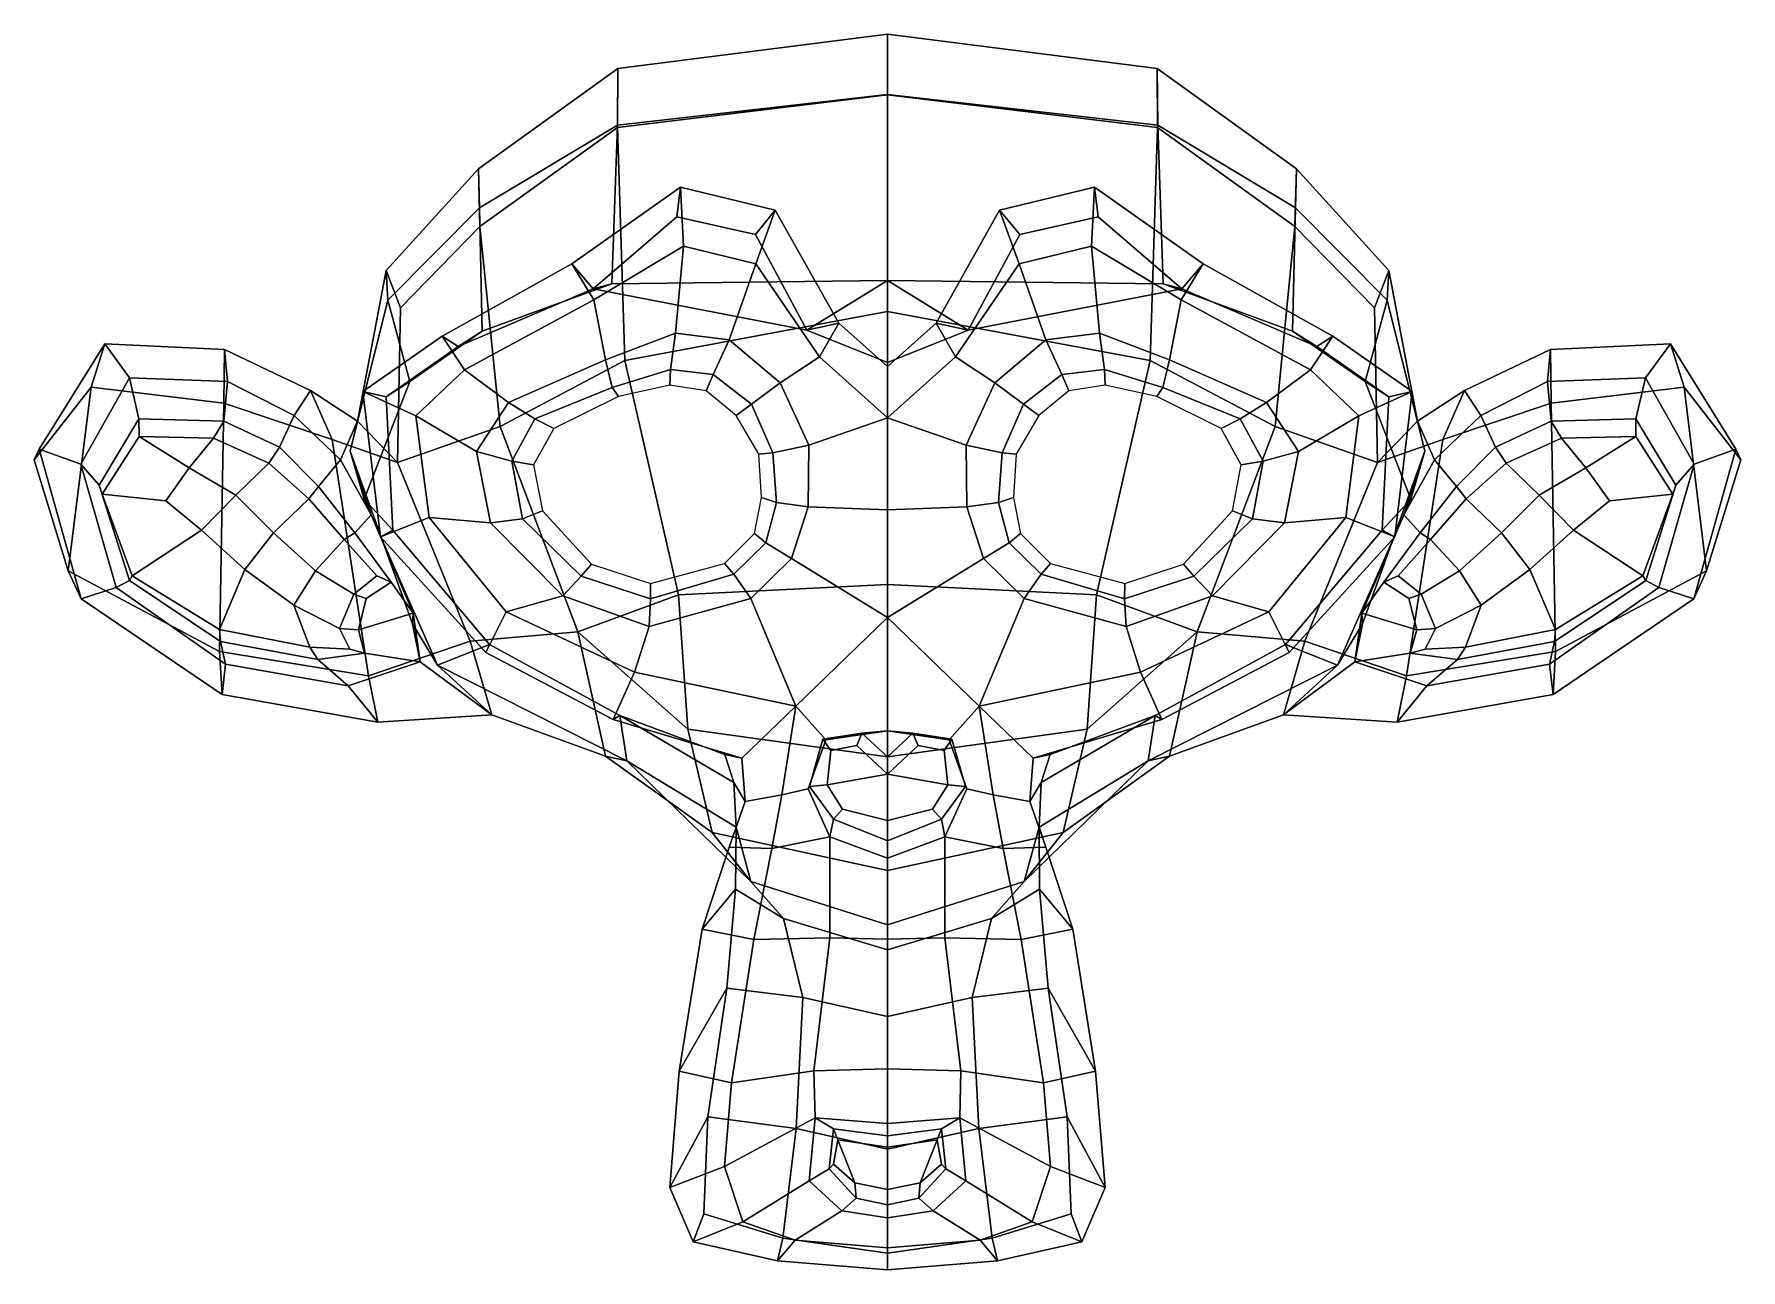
# Model space of a CAD drawing. Extents: x -8.4 to 8.5, y -6.2 to 6.
import ezdxf

# ---------------------------------------------------------------- set-up
doc = ezdxf.new("R2010")
doc.units = 0
doc.layers.add('Meshes', color=7, linetype='CONTINUOUS')

msp = doc.modelspace()

# ---------------------------------------------------------------- meshes
at = {"layer": 'Meshes'}
mesh = msp.add_polyface(dxfattribs=at)
corners = [(-2.853, 3.399, 4.851), (-4.131, 2.706, 4.454), (-4.353, 3.038, 3.929), (-3.072, 3.753, 4.296), (-1.968, 3.928, 5.099), (-2, 4.51, 4.578), (-1.254, 3.752, 5.204), (-1.062, 4.285, 4.714), (-0.625, 2.833, 5.179), (-0.435, 3.166, 4.687), (0.046, 2.23, 5.104), (0.046, 2.74, 4.642), (-1.013, 2.578, 4.92), (-1.518, 3.001, 4.859), (-2.048, 3.067, 4.759), (-2.74, 2.806, 4.602), (-3.698, 2.384, 4.285), (-4.481, 1.248, 3.77), (-3.875, 1.195, 4.095), (-3.162, 0.471, 4.235), (-3.72, 0.316, 3.906), (-0.732, 1.961, 4.877), (0.046, 1.323, 4.822), (-0.738, 1.351, 4.801), (0.046, 0.257, 4.655), (-0.903, 0.841, 4.739), (-1.155, 0.997, 4.847), (-1.049, 1.395, 4.877), (-1.086, 1.884, 4.892), (-1.298, 2.365, 4.893), (-1.473, 0.685, 4.839), (-1.304, 0.447, 4.717), (-3.56, 1.235, 4.282), (-2.98, 0.666, 4.468), (-3.664, 1.804, 4.288), (-4.014, 1.898, 4.129), (-3.437, 2.22, 4.393), (-2.674, 2.531, 4.746), (-2.098, 2.708, 4.776), (-1.677, 2.658, 4.849), (-1.447, 2.255, 4.781), (-1.745, 2.497, 4.806), (-2.104, 2.553, 4.738), (-2.612, 2.441, 4.67), (-3.251, 2.125, 4.329), (-3.449, 1.766, 4.236), (-3.362, 1.313, 4.254), (-2.879, 0.787, 4.422), (-1.565, 0.793, 4.744), (-1.268, 1.09, 4.732), (-1.224, 1.871, 4.769), (-1.199, 1.444, 4.732), (-0.75, 3.098, 3.855), (0.046, 2.779, 3.886), (-1.259, 4.042, 4.031), (-2.033, 4.216, 3.914), (-2.861, 3.505, 3.504), (-4.193, 2.935, 3.069), (-2.019, 0.483, -4.228), (0.046, 0.585, -4.933), (0.046, 3.281, -4.936), (-2.547, 2.799, -4.256), (-2.619, 5.682, -0.6), (0.046, 6.023, -0.579), (0.046, 5.427, 1.641), (-2.622, 5.124, 1.278), (-2.621, 5.101, -2.62), (0.046, 5.424, -3.148), (-3.979, 4.121, -2.661), (-3.781, 2.145, -3.576), (-3.994, 4.693, -1.113), (-3.983, 4.306, 0.484), (-3.956, 3.087, 1.887), (-2.675, 3.557, 2.619), (0.046, 3.589, 3.436), (-3.012, 0.117, -3.351), (-4.794, 1.789, -2.691), (-4.077, 0.026, -2.575)]
mesh.append_faces([[corners[k] for k in face] for face in [(0, 1, 2, 3), (4, 0, 3, 5), (6, 4, 5, 7), (8, 6, 7, 9), (10, 8, 9, 11), (6, 8, 12, 13), (4, 6, 13, 14), (4, 14, 15, 0), (0, 15, 16, 1), (17, 18, 19, 20), (10, 21, 12, 8), (22, 23, 21, 10), (23, 22, 24, 25), (26, 27, 23, 25), (27, 28, 21, 23), (28, 29, 12, 21), (30, 26, 25, 31), (32, 33, 19, 18), (34, 32, 18, 35), (36, 34, 35, 16), (37, 36, 16, 15), (38, 37, 15, 14), (39, 38, 14, 13), (29, 39, 13, 12), (40, 41, 39, 29), (41, 42, 38, 39), (42, 43, 37, 38), (43, 44, 36, 37), (44, 45, 34, 36), (45, 46, 32, 34), (46, 47, 33, 32), (48, 49, 26, 30), (50, 40, 29, 28), (51, 50, 28, 27), (49, 51, 27, 26), (52, 53, 11, 9), (54, 52, 9, 7), (55, 54, 7, 5), (56, 55, 5, 3), (57, 56, 3, 2), (58, 59, 60, 61), (62, 63, 64, 65), (66, 67, 63, 62), (61, 60, 67, 66), (68, 69, 61, 66), (70, 68, 66, 62), (71, 70, 62, 65), (72, 71, 65, 73), (72, 73, 56, 57), (65, 64, 74, 73), (55, 56, 52, 54), (73, 74, 52, 56), (74, 53, 52, 52), (75, 69, 76, 77), (75, 58, 61, 69)]])
mesh = msp.add_polyface(dxfattribs=at)
corners = [(4.445, 3.038, 3.929), (4.223, 2.706, 4.454), (2.946, 3.399, 4.851), (3.165, 3.753, 4.296), (2.06, 3.928, 5.099), (2.092, 4.51, 4.578), (1.346, 3.752, 5.204), (1.154, 4.285, 4.714), (0.717, 2.833, 5.179), (0.527, 3.166, 4.687), (0.046, 2.23, 5.104), (0.046, 2.74, 4.642), (1.106, 2.578, 4.92), (1.61, 3.001, 4.859), (2.14, 3.067, 4.759), (2.833, 2.806, 4.602), (3.791, 2.384, 4.285), (3.255, 0.471, 4.235), (3.967, 1.195, 4.095), (4.573, 1.248, 3.77), (3.813, 0.316, 3.906), (0.824, 1.961, 4.877), (0.831, 1.351, 4.801), (0.046, 1.323, 4.822), (0.046, 0.257, 4.655), (0.995, 0.841, 4.739), (1.142, 1.395, 4.877), (1.248, 0.997, 4.847), (1.178, 1.884, 4.892), (1.39, 2.365, 4.893), (1.565, 0.685, 4.839), (1.396, 0.447, 4.717), (3.072, 0.666, 4.468), (3.652, 1.235, 4.282), (3.756, 1.804, 4.288), (4.106, 1.898, 4.129), (3.53, 2.22, 4.393), (2.767, 2.531, 4.746), (2.19, 2.708, 4.776), (1.769, 2.658, 4.849), (1.837, 2.497, 4.806), (1.54, 2.255, 4.781), (2.197, 2.553, 4.738), (2.705, 2.441, 4.67), (3.343, 2.125, 4.329), (3.541, 1.766, 4.236), (3.455, 1.313, 4.254), (2.971, 0.787, 4.422), (1.36, 1.09, 4.732), (1.657, 0.793, 4.744), (1.317, 1.871, 4.769), (1.292, 1.444, 4.732), (0.046, 2.779, 3.886), (0.843, 3.098, 3.855), (1.352, 4.042, 4.031), (2.126, 4.216, 3.914), (2.953, 3.505, 3.504), (4.286, 2.935, 3.069), (0.046, 3.281, -4.936), (0.046, 0.585, -4.933), (2.112, 0.483, -4.228), (2.64, 2.799, -4.256), (0.046, 5.427, 1.641), (0.046, 6.023, -0.579), (2.711, 5.682, -0.6), (2.715, 5.124, 1.278), (0.046, 5.424, -3.148), (2.713, 5.101, -2.62), (3.874, 2.145, -3.576), (4.071, 4.121, -2.661), (4.087, 4.693, -1.113), (4.076, 4.306, 0.484), (4.048, 3.087, 1.887), (2.768, 3.557, 2.619), (0.046, 3.589, 3.436), (3.105, 0.117, -3.351)]
mesh.append_faces([[corners[k] for k in face] for face in [(0, 1, 2, 3), (3, 2, 4, 5), (5, 4, 6, 7), (7, 6, 8, 9), (9, 8, 10, 11), (12, 8, 6, 13), (13, 6, 4, 14), (15, 14, 4, 2), (16, 15, 2, 1), (17, 18, 19, 20), (12, 21, 10, 8), (21, 22, 23, 10), (24, 23, 22, 25), (22, 26, 27, 25), (21, 28, 26, 22), (12, 29, 28, 21), (25, 27, 30, 31), (17, 32, 33, 18), (18, 33, 34, 35), (35, 34, 36, 16), (16, 36, 37, 15), (15, 37, 38, 14), (14, 38, 39, 13), (13, 39, 29, 12), (39, 40, 41, 29), (38, 42, 40, 39), (37, 43, 42, 38), (36, 44, 43, 37), (34, 45, 44, 36), (33, 46, 45, 34), (32, 47, 46, 33), (27, 48, 49, 30), (29, 41, 50, 28), (28, 50, 51, 26), (26, 51, 48, 27), (11, 52, 53, 9), (9, 53, 54, 7), (7, 54, 55, 5), (5, 55, 56, 3), (3, 56, 57, 0), (58, 59, 60, 61), (62, 63, 64, 65), (63, 66, 67, 64), (66, 58, 61, 67), (61, 68, 69, 67), (67, 69, 70, 64), (64, 70, 71, 65), (65, 71, 72, 73), (56, 73, 72, 57), (74, 62, 65, 73), (53, 56, 55, 54), (53, 74, 73, 56), (52, 74, 53, 53), (61, 60, 75, 68)]])
mesh = msp.add_polyface(dxfattribs=at)
corners = [(-4.611, 2.25, 4.074), (-4.481, 1.248, 3.77), (-4.963, 1.057, 3.024), (-5.137, 2.491, 3.605), (-4.131, 2.706, 4.454), (-4.353, 3.038, 3.929), (-3.698, 2.384, 4.285), (-4.014, 1.898, 4.129), (-3.875, 1.195, 4.095), (-4.906, 2.439, 2.82), (-4.193, 2.935, 3.069), (-4.839, 1.123, 2.275), (-4.671, 2.592, 1.8), (-3.956, 3.087, 1.887), (-4.889, 3.394, 0.541), (-3.983, 4.306, 0.484), (-4.904, 3.688, -0.915), (-3.994, 4.693, -1.113), (-4.765, 3.319, -2.215), (-3.979, 4.121, -2.661), (-4.794, 1.789, -2.691), (-3.781, 2.145, -3.576), (-5.124, 1.428, 0.69), (-5.261, 1.903, -0.35), (-5.188, 2.2, -1.337), (-5.815, 2.255, -1.537), (-6.472, 2.59, -1.965), (-6.503, 2.908, -2.153), (-5.652, 2.503, -1.676), (-7.441, 2.627, -2.506), (-7.686, 2.962, -2.701), (-7.92, 1.772, -2.646), (-8.333, 1.923, -2.771), (-7.574, 0.556, -2.582), (-7.917, 0.443, -2.74), (-7.442, 0.623, -2.798), (-7.74, 1.565, -2.858), (-7.347, 2.22, -2.754), (-6.51, 2.199, -2.31), (-5.958, 1.941, -1.895), (-4.644, 0.197, -0.531), (-4.398, -0.213, 0.428), (-5.356, 1.818, -1.405), (-4.639, 0.301, -1.252), (-4.856, 0.607, -1.749), (-5.214, 1.095, -1.75), (-5.053, 1.272, -1.295), (-5.573, 1.554, -1.741), (-5.669, 1.432, -2.065), (-6.063, 1.783, -2.228), (-5.319, 1.028, -2.036), (-4.997, 0.67, -2.002), (-6.611, 2.029, -2.603), (-7.346, 2.047, -2.956), (-7.711, 1.478, -3.029), (-7.416, 0.67, -2.955), (-6.73, 1.121, -2.527), (-6.392, 1.468, -2.394), (-6.018, 1.096, -2.253), (-6.3, 0.732, -2.376), (-7.083, 1.412, -2.642), (-6.852, 1.737, -2.582), (-5.605, 0.718, -2.127), (-8.045, 0.718, -3.276), (-8.383, 1.818, -3.185), (-7.821, 2.536, -3.312), (-6.508, 2.378, -2.945), (-5.439, 2.016, -2.426), (-5.081, -0.317, -2.196), (-6.553, -0.079, -2.933), (-4.077, 0.026, -2.575)]
mesh.append_faces([[corners[k] for k in face] for face in [(0, 1, 2, 3), (4, 0, 3, 5), (4, 6, 7, 0), (0, 7, 8, 1), (9, 10, 5, 3), (11, 9, 3, 2), (12, 13, 10, 9), (14, 15, 13, 12), (16, 17, 15, 14), (18, 19, 17, 16), (19, 18, 20, 21), (22, 12, 9, 11), (14, 12, 22, 23), (16, 14, 23, 24), (16, 24, 20, 18), (25, 26, 27, 28), (29, 30, 27, 26), (31, 32, 30, 29), (33, 34, 32, 31), (35, 33, 31, 36), (36, 31, 29, 37), (37, 29, 26, 38), (39, 38, 26, 25), (40, 23, 22, 41), (25, 28, 24, 42), (43, 44, 45, 46), (45, 47, 42, 46), (47, 39, 25, 42), (42, 24, 23, 46), (43, 46, 23, 40), (48, 49, 39, 47), (50, 48, 47, 45), (51, 50, 45, 44), (49, 52, 38, 39), (52, 53, 37, 38), (53, 54, 36, 37), (54, 55, 35, 36), (56, 57, 58, 59), (60, 61, 57, 56), (57, 61, 52, 49), (57, 49, 48, 58), (62, 58, 48, 50), (56, 55, 54, 60), (60, 54, 53, 61), (53, 52, 61, 61), (63, 64, 32, 34), (64, 65, 30, 32), (65, 66, 27, 30), (66, 67, 28, 27), (68, 67, 66, 69), (63, 69, 66, 65), (63, 65, 64, 64), (28, 67, 20, 24), (68, 70, 20, 67)]])
mesh = msp.add_polyface(dxfattribs=at)
corners = [(5.056, 1.057, 3.024), (4.573, 1.248, 3.77), (4.703, 2.25, 4.074), (5.229, 2.491, 3.605), (4.223, 2.706, 4.454), (4.445, 3.038, 3.929), (4.106, 1.898, 4.129), (3.791, 2.384, 4.285), (3.967, 1.195, 4.095), (4.286, 2.935, 3.069), (4.998, 2.439, 2.82), (4.931, 1.123, 2.275), (4.048, 3.087, 1.887), (4.764, 2.592, 1.8), (4.076, 4.306, 0.484), (4.981, 3.394, 0.541), (4.087, 4.693, -1.113), (4.997, 3.688, -0.915), (4.071, 4.121, -2.661), (4.858, 3.319, -2.215), (4.887, 1.789, -2.691), (3.874, 2.145, -3.576), (5.216, 1.428, 0.69), (5.353, 1.903, -0.35), (5.28, 2.2, -1.337), (3.105, 0.117, -3.351), (4.17, 0.026, -2.575), (6.595, 2.908, -2.153), (6.565, 2.59, -1.965), (5.908, 2.255, -1.537), (5.744, 2.503, -1.676), (7.779, 2.962, -2.701), (7.533, 2.627, -2.506), (8.425, 1.923, -2.771), (8.013, 1.772, -2.646), (8.009, 0.443, -2.74), (7.666, 0.556, -2.582), (7.535, 0.623, -2.798), (7.833, 1.565, -2.858), (7.439, 2.22, -2.754), (6.603, 2.199, -2.31), (6.05, 1.941, -1.895), (4.737, 0.197, -0.531), (4.49, -0.213, 0.428), (5.449, 1.818, -1.405), (5.306, 1.095, -1.75), (4.948, 0.607, -1.749), (4.731, 0.301, -1.252), (5.146, 1.272, -1.295), (5.665, 1.554, -1.741), (6.156, 1.783, -2.228), (5.761, 1.432, -2.065), (5.411, 1.028, -2.036), (5.089, 0.67, -2.002), (6.704, 2.029, -2.603), (7.438, 2.047, -2.956), (7.803, 1.478, -3.029), (7.508, 0.67, -2.955), (6.111, 1.096, -2.253), (6.484, 1.468, -2.394), (6.822, 1.121, -2.527), (6.392, 0.732, -2.376), (6.945, 1.737, -2.582), (7.176, 1.412, -2.642), (5.697, 0.718, -2.127), (8.475, 1.818, -3.185), (8.137, 0.718, -3.276), (7.914, 2.536, -3.312), (6.6, 2.378, -2.945), (5.531, 2.016, -2.426), (5.174, -0.317, -2.196), (6.645, -0.079, -2.933)]
mesh.append_faces([[corners[k] for k in face] for face in [(0, 1, 2, 3), (3, 2, 4, 5), (6, 7, 4, 2), (8, 6, 2, 1), (5, 9, 10, 3), (3, 10, 11, 0), (9, 12, 13, 10), (12, 14, 15, 13), (14, 16, 17, 15), (16, 18, 19, 17), (20, 19, 18, 21), (10, 13, 22, 11), (22, 13, 15, 23), (23, 15, 17, 24), (20, 24, 17, 19), (20, 21, 25, 26), (27, 28, 29, 30), (27, 31, 32, 28), (31, 33, 34, 32), (33, 35, 36, 34), (34, 36, 37, 38), (32, 34, 38, 39), (28, 32, 39, 40), (28, 40, 41, 29), (22, 23, 42, 43), (24, 30, 29, 44), (45, 46, 47, 48), (44, 49, 45, 48), (29, 41, 49, 44), (23, 24, 44, 48), (23, 48, 47, 42), (41, 50, 51, 49), (49, 51, 52, 45), (45, 52, 53, 46), (40, 54, 50, 41), (39, 55, 54, 40), (38, 56, 55, 39), (37, 57, 56, 38), (58, 59, 60, 61), (59, 62, 63, 60), (54, 62, 59, 50), (51, 50, 59, 58), (51, 58, 64, 52), (56, 57, 60, 63), (55, 56, 63, 62), (54, 55, 62, 62), (33, 65, 66, 35), (31, 67, 65, 33), (27, 68, 67, 31), (30, 69, 68, 27), (68, 69, 70, 71), (68, 71, 66, 67), (67, 66, 65, 65), (20, 69, 30, 24), (20, 26, 70, 69)]])
mesh = msp.add_polyface(dxfattribs=at)
corners = [(-1.382, -5.713, 3.98), (-1.873, -5.912, 3.304), (-2.104, -5.373, 3.345), (-1.564, -5.168, 4.127), (-2.01, -4.225, 3.513), (-1.495, -4.339, 4.271), (-1.786, -2.82, 3.556), (-1.275, -2.922, 4.379), (-2.453, -0.283, 4.203), (-0.858, -0.618, 4.895), (-1.394, -1.131, 3.631), (-2.663, -0.749, 3.429), (-3.72, 0.316, 3.906), (-3.922, -0.086, 3.299), (-4.481, 1.248, 3.77), (-4.963, 1.057, 3.024), (-3.162, 0.471, 4.235), (-2.309, 0.168, 4.45), (-1.304, 0.447, 4.717), (-2.296, 0.442, 4.643), (-1.473, 0.685, 4.839), (-2.98, 0.666, 4.468), (-2.879, 0.787, 4.422), (-2.296, 0.595, 4.583), (-1.565, 0.793, 4.744), (-3.885, -0.009, 2.426), (-4.839, 1.123, 2.275), (-2.598, -0.71, 2.817), (-1.769, -5.636, 2.697), (-1.728, -4.676, 2.524), (-1.54, -3.406, 2.554), (-1.456, -2.425, 2.56), (-1.45, -1.814, 2.535), (-1.518, -2.01, 3.522), (-1.56, -1.096, 3.15), (-4.398, -0.213, 0.428), (-5.124, 1.428, 0.69), (-2.739, -1.111, -1.352), (-2.529, -1.159, 0.974), (-1.303, -2.35, 0.955), (-1.687, -1.867, -1.627), (-3.863, -0.702, -1.1), (-1.472, -1.372, 2.974), (-3.012, 0.117, -3.351), (-4.077, 0.026, -2.575), (-1.927, -0.845, -3.432), (-2.019, 0.483, -4.228), (-6.493, -0.203, -1.976), (-6.527, -0.501, -2.148), (-7.917, 0.443, -2.74), (-7.574, 0.556, -2.582), (-5.282, -0.416, -1.104), (-4.988, -0.775, -1.186), (-5.582, -0.158, -1.526), (-6.541, 0.02, -2.295), (-7.442, 0.623, -2.798), (-4.571, -0.181, -1.101), (-4.644, 0.197, -0.531), (-5.118, -0.093, -1.681), (-5.18, 0.137, -1.745), (-4.639, 0.301, -1.252), (-5.104, 0.445, -1.82), (-4.856, 0.607, -1.749), (-5.225, 0.488, -2.036), (-4.997, 0.67, -2.002), (-5.367, 0.149, -2.034), (-5.265, -0.055, -1.934), (-5.661, -0.036, -1.881), (-7.416, 0.67, -2.955), (-6.552, 0.141, -2.559), (-5.819, 0.379, -2.135), (-5.605, 0.718, -2.127), (-6.3, 0.732, -2.376), (-6.018, 1.096, -2.253), (-5.319, 1.028, -2.036), (-6.73, 1.121, -2.527), (-5.081, -0.317, -2.196), (-6.553, -0.079, -2.933), (-8.045, 0.718, -3.276)]
mesh.append_faces([[corners[k] for k in face] for face in [(0, 1, 2, 3), (3, 2, 4, 5), (5, 4, 6, 7), (8, 9, 10, 11), (12, 8, 11, 13), (14, 12, 13, 15), (12, 16, 17, 8), (8, 17, 18, 9), (19, 20, 18, 17), (21, 19, 17, 16), (22, 23, 19, 21), (23, 24, 20, 19), (25, 26, 15, 13), (27, 25, 13, 11), (28, 29, 2, 1), (29, 30, 4, 2), (30, 31, 6, 4), (32, 33, 6, 31), (27, 11, 10, 34), (35, 36, 26, 25), (37, 38, 39, 40), (37, 41, 35, 38), (38, 35, 25, 27), (32, 38, 27, 42), (38, 32, 39, 39), (42, 27, 34, 34), (43, 44, 41, 37), (43, 37, 40, 45), (45, 46, 43, 43), (47, 48, 49, 50), (51, 52, 48, 47), (53, 51, 47, 54), (54, 47, 50, 55), (56, 57, 35, 41), (51, 56, 41, 52), (58, 56, 51, 53), (56, 58, 59, 60), (59, 61, 62, 60), (60, 57, 56, 56), (63, 64, 62, 61), (65, 63, 61, 59), (66, 65, 59, 58), (67, 66, 58, 53), (68, 69, 54, 55), (69, 67, 53, 54), (70, 71, 63, 65), (72, 73, 71, 70), (74, 64, 63, 71), (70, 65, 66, 67), (70, 67, 69, 72), (72, 69, 68, 75), (76, 77, 48, 52), (77, 78, 49, 48), (76, 52, 41, 44)]])
mesh = msp.add_polyface(dxfattribs=at)
corners = [(2.197, -5.373, 3.345), (1.965, -5.912, 3.304), (1.475, -5.713, 3.98), (1.657, -5.168, 4.127), (2.102, -4.225, 3.513), (1.587, -4.339, 4.271), (1.878, -2.82, 3.556), (1.368, -2.922, 4.379), (1.486, -1.131, 3.631), (0.95, -0.618, 4.895), (2.545, -0.283, 4.203), (2.756, -0.749, 3.429), (3.813, 0.316, 3.906), (4.015, -0.086, 3.299), (4.573, 1.248, 3.77), (5.056, 1.057, 3.024), (2.402, 0.168, 4.45), (3.255, 0.471, 4.235), (1.396, 0.447, 4.717), (1.565, 0.685, 4.839), (2.388, 0.442, 4.643), (3.072, 0.666, 4.468), (2.389, 0.595, 4.583), (2.971, 0.787, 4.422), (1.657, 0.793, 4.744), (4.931, 1.123, 2.275), (3.977, -0.009, 2.426), (2.69, -0.71, 2.817), (1.82, -4.676, 2.524), (1.861, -5.636, 2.697), (1.633, -3.406, 2.554), (1.548, -2.425, 2.56), (1.61, -2.01, 3.522), (1.452, -1.561, 3.556), (1.564, -1.372, 2.974), (1.543, -1.814, 2.535), (1.652, -1.096, 3.15), (5.216, 1.428, 0.69), (4.49, -0.213, 0.428), (1.396, -2.35, 0.955), (2.621, -1.159, 0.974), (2.831, -1.111, -1.352), (1.78, -1.867, -1.627), (3.956, -0.702, -1.1), (4.17, 0.026, -2.575), (3.105, 0.117, -3.351), (2.019, -0.845, -3.432), (2.112, 0.483, -4.228), (8.009, 0.443, -2.74), (6.62, -0.501, -2.148), (6.586, -0.203, -1.976), (7.666, 0.556, -2.582), (5.081, -0.775, -1.186), (5.374, -0.416, -1.104), (5.675, -0.158, -1.526), (6.633, 0.02, -2.295), (7.535, 0.623, -2.798), (4.737, 0.197, -0.531), (4.663, -0.181, -1.101), (5.21, -0.093, -1.681), (5.273, 0.137, -1.745), (4.731, 0.301, -1.252), (4.948, 0.607, -1.749), (5.197, 0.445, -1.82), (5.089, 0.67, -2.002), (5.318, 0.488, -2.036), (5.459, 0.149, -2.034), (5.358, -0.055, -1.934), (5.754, -0.036, -1.881), (6.645, 0.141, -2.559), (7.508, 0.67, -2.955), (5.697, 0.718, -2.127), (5.911, 0.379, -2.135), (6.111, 1.096, -2.253), (6.392, 0.732, -2.376), (5.411, 1.028, -2.036), (6.822, 1.121, -2.527), (6.645, -0.079, -2.933), (5.174, -0.317, -2.196), (8.137, 0.718, -3.276)]
mesh.append_faces([[corners[k] for k in face] for face in [(0, 1, 2, 3), (4, 0, 3, 5), (6, 4, 5, 7), (8, 9, 10, 11), (11, 10, 12, 13), (13, 12, 14, 15), (16, 17, 12, 10), (18, 16, 10, 9), (18, 19, 20, 16), (16, 20, 21, 17), (20, 22, 23, 21), (19, 24, 22, 20), (15, 25, 26, 13), (13, 26, 27, 11), (0, 28, 29, 1), (4, 30, 28, 0), (6, 31, 30, 4), (32, 33, 34, 35), (6, 32, 35, 31), (8, 11, 27, 36), (25, 37, 38, 26), (39, 40, 41, 42), (38, 43, 41, 40), (26, 38, 40, 27), (27, 40, 35, 34), (35, 40, 39, 39), (27, 34, 36, 36), (43, 44, 45, 41), (42, 41, 45, 46), (47, 46, 45, 45), (48, 49, 50, 51), (49, 52, 53, 50), (50, 53, 54, 55), (51, 50, 55, 56), (38, 57, 58, 43), (43, 58, 53, 52), (53, 58, 59, 54), (60, 59, 58, 61), (62, 63, 60, 61), (57, 61, 58, 58), (62, 64, 65, 63), (63, 65, 66, 60), (60, 66, 67, 59), (59, 67, 68, 54), (55, 69, 70, 56), (54, 68, 69, 55), (65, 71, 72, 66), (71, 73, 74, 72), (65, 64, 75, 71), (67, 66, 72, 68), (69, 68, 72, 74), (70, 69, 74, 76), (49, 77, 78, 52), (48, 79, 77, 49), (43, 52, 78, 44)]])
mesh = msp.add_polyface(dxfattribs=at)
corners = [(0.046, -5.97, 4.007), (0.046, -6.188, 3.557), (-1.041, -6.1, 3.45), (-0.867, -5.895, 3.974), (-1.873, -5.912, 3.304), (-1.382, -5.713, 3.98), (0.046, 0.257, 4.655), (-0.858, -0.618, 4.895), (-1.304, 0.447, 4.717), (-0.903, 0.841, 4.739), (-0.405, -5.606, 4.33), (0.046, -5.675, 4.299), (-0.726, -5.308, 4.423), (-1.564, -5.168, 4.127), (-0.668, -4.685, 4.576), (-0.68, -4.221, 4.6), (-1.495, -4.339, 4.271), (-1.275, -2.922, 4.379), (-0.522, -2.908, 4.676), (0.046, -2.919, 4.707), (-0.522, -1.909, 4.687), (0.046, -2.12, 4.713), (0.046, -4.202, 4.639), (0.046, -4.743, 4.615), (-0.488, -1.735, 4.924), (-0.738, -1.436, 4.729), (-0.724, -1.41, 4.987), (-0.563, -0.949, 4.75), (-0.591, -0.945, 4.929), (0.046, -0.86, 4.709), (-0.206, -0.885, 4.929), (0.046, -1.042, 4.843), (0.046, -1.119, 4.987), (0.046, -1.949, 4.911), (-0.399, -1.634, 5.071), (0.046, -1.746, 5.073), (-0.257, -1.008, 5.1), (0.046, -1.291, 5.191), (-0.513, -1.055, 5.1), (-0.55, -1.396, 5.166), (-0.999, -1.494, 4.444), (-1.097, -2.024, 4.382), (-1.786, -2.82, 3.556), (-1.518, -2.01, 3.522), (-1.36, -1.561, 3.556), (-1.394, -1.131, 3.631), (0.046, -4.862, 4.501), (-0.486, -4.795, 4.514), (-0.529, -5.19, 4.419), (-0.263, -5.479, 4.307), (0.046, -5.547, 4.287), (-0.278, -5.328, 4.054), (0.046, -5.393, 4.045), (-0.488, -5.142, 4.147), (-0.445, -4.903, 4.185), (0.046, -4.975, 4.172), (-0.981, -2.715, 1.738), (-0.791, -3.498, 2.184), (0.046, -3.683, 2.033), (0.046, -3.026, 1.683), (-0.857, -4.79, 2.339), (0.046, -4.995, 2.253), (-0.986, -5.874, 2.769), (0.046, -6.024, 2.863), (-1.769, -5.636, 2.697), (-1.54, -3.406, 2.554), (-1.728, -4.676, 2.524), (-1.456, -2.425, 2.56), (-1.472, -1.372, 2.974), (-1.45, -1.814, 2.535), (-1.56, -1.096, 3.15), (-1.927, -0.845, -3.432), (0.046, -1.117, -3.96), (0.046, 0.585, -4.933), (-2.019, 0.483, -4.228), (-1.687, -1.867, -1.627), (0.046, -2.242, -1.967), (-1.303, -2.35, 0.955), (0.046, -2.777, 0.787)]
mesh.append_faces([[corners[k] for k in face] for face in [(0, 1, 2, 3), (3, 2, 4, 5), (6, 7, 8, 9), (0, 3, 10, 11), (3, 5, 12, 10), (5, 13, 14, 12), (15, 16, 17, 18), (16, 15, 14, 13), (19, 18, 20, 21), (19, 22, 15, 18), (15, 22, 23, 14), (24, 20, 25, 26), (26, 25, 27, 28), (28, 27, 29, 30), (30, 29, 31, 32), (24, 33, 21, 20), (34, 35, 33, 24), (36, 30, 32, 37), (38, 28, 30, 36), (39, 26, 28, 38), (34, 24, 26, 39), (38, 36, 37, 39), (34, 39, 37, 35), (7, 6, 29, 27), (40, 7, 27, 25), (41, 40, 25, 20), (17, 41, 20, 18), (41, 17, 42, 43), (40, 41, 43, 44), (40, 44, 45, 7), (46, 47, 14, 23), (47, 48, 12, 14), (48, 49, 10, 12), (49, 50, 11, 10), (51, 52, 50, 49), (53, 51, 49, 48), (54, 53, 48, 47), (55, 54, 47, 46), (51, 54, 55, 52), (53, 54, 51, 51), (56, 57, 58, 59), (57, 60, 61, 58), (60, 62, 63, 61), (63, 62, 2, 1), (62, 64, 4, 2), (57, 65, 66, 60), (62, 60, 66, 64), (57, 56, 67, 65), (68, 44, 43, 69), (68, 70, 45, 44), (71, 72, 73, 74), (75, 76, 72, 71), (77, 78, 76, 75), (56, 59, 78, 77), (77, 69, 67, 56)]])
mesh = msp.add_polyface(dxfattribs=at)
corners = [(1.134, -6.1, 3.45), (0.046, -6.188, 3.557), (0.046, -5.97, 4.007), (0.96, -5.895, 3.974), (1.965, -5.912, 3.304), (1.475, -5.713, 3.98), (1.396, 0.447, 4.717), (0.95, -0.618, 4.895), (0.046, 0.257, 4.655), (0.995, 0.841, 4.739), (0.497, -5.606, 4.33), (0.046, -5.675, 4.299), (0.819, -5.308, 4.423), (0.76, -4.685, 4.576), (1.657, -5.168, 4.127), (1.368, -2.922, 4.379), (1.587, -4.339, 4.271), (0.772, -4.221, 4.6), (0.614, -2.908, 4.676), (0.614, -1.909, 4.687), (0.046, -2.919, 4.707), (0.046, -2.12, 4.713), (0.046, -4.202, 4.639), (0.046, -4.743, 4.615), (0.831, -1.436, 4.729), (0.581, -1.735, 4.924), (0.816, -1.41, 4.987), (0.656, -0.949, 4.75), (0.683, -0.945, 4.929), (0.046, -0.86, 4.709), (0.298, -0.885, 4.929), (0.046, -1.042, 4.843), (0.046, -1.119, 4.987), (0.046, -1.949, 4.911), (0.046, -1.746, 5.073), (0.491, -1.634, 5.071), (0.349, -1.008, 5.1), (0.046, -1.291, 5.191), (0.605, -1.055, 5.1), (0.643, -1.396, 5.166), (1.091, -1.494, 4.444), (1.19, -2.024, 4.382), (1.878, -2.82, 3.556), (1.61, -2.01, 3.522), (1.452, -1.561, 3.556), (1.486, -1.131, 3.631), (0.578, -4.795, 4.514), (0.046, -4.862, 4.501), (0.621, -5.19, 4.419), (0.355, -5.479, 4.307), (0.046, -5.547, 4.287), (0.046, -5.393, 4.045), (0.37, -5.328, 4.054), (0.581, -5.142, 4.147), (0.537, -4.903, 4.185), (0.046, -4.975, 4.172), (0.046, -3.683, 2.033), (0.884, -3.498, 2.184), (1.073, -2.715, 1.738), (0.046, -3.026, 1.683), (0.046, -4.995, 2.253), (0.949, -4.79, 2.339), (0.046, -6.024, 2.863), (1.079, -5.874, 2.769), (1.861, -5.636, 2.697), (1.82, -4.676, 2.524), (1.633, -3.406, 2.554), (1.548, -2.425, 2.56), (1.652, -1.096, 3.15), (1.564, -1.372, 2.974), (0.046, 0.585, -4.933), (0.046, -1.117, -3.96), (2.019, -0.845, -3.432), (2.112, 0.483, -4.228), (0.046, -2.242, -1.967), (1.78, -1.867, -1.627), (0.046, -2.777, 0.787), (1.396, -2.35, 0.955), (1.543, -1.814, 2.535)]
mesh.append_faces([[corners[k] for k in face] for face in [(0, 1, 2, 3), (4, 0, 3, 5), (6, 7, 8, 9), (10, 3, 2, 11), (12, 5, 3, 10), (13, 14, 5, 12), (15, 16, 17, 18), (13, 17, 16, 14), (19, 18, 20, 21), (17, 22, 20, 18), (23, 22, 17, 13), (24, 19, 25, 26), (27, 24, 26, 28), (29, 27, 28, 30), (31, 29, 30, 32), (21, 33, 25, 19), (33, 34, 35, 25), (32, 30, 36, 37), (30, 28, 38, 36), (28, 26, 39, 38), (26, 25, 35, 39), (37, 36, 38, 39), (37, 39, 35, 34), (29, 8, 7, 27), (27, 7, 40, 24), (24, 40, 41, 19), (19, 41, 15, 18), (42, 15, 41, 43), (43, 41, 40, 44), (45, 44, 40, 7), (13, 46, 47, 23), (12, 48, 46, 13), (10, 49, 48, 12), (11, 50, 49, 10), (50, 51, 52, 49), (49, 52, 53, 48), (48, 53, 54, 46), (46, 54, 55, 47), (55, 54, 52, 51), (54, 53, 52, 52), (56, 57, 58, 59), (60, 61, 57, 56), (62, 63, 61, 60), (0, 63, 62, 1), (4, 64, 63, 0), (65, 66, 57, 61), (65, 61, 63, 64), (67, 58, 57, 66), (45, 68, 69, 44), (70, 71, 72, 73), (71, 74, 75, 72), (74, 76, 77, 75), (76, 59, 58, 77), (67, 78, 77, 58)]])

doc.saveas('drawing.dxf')
